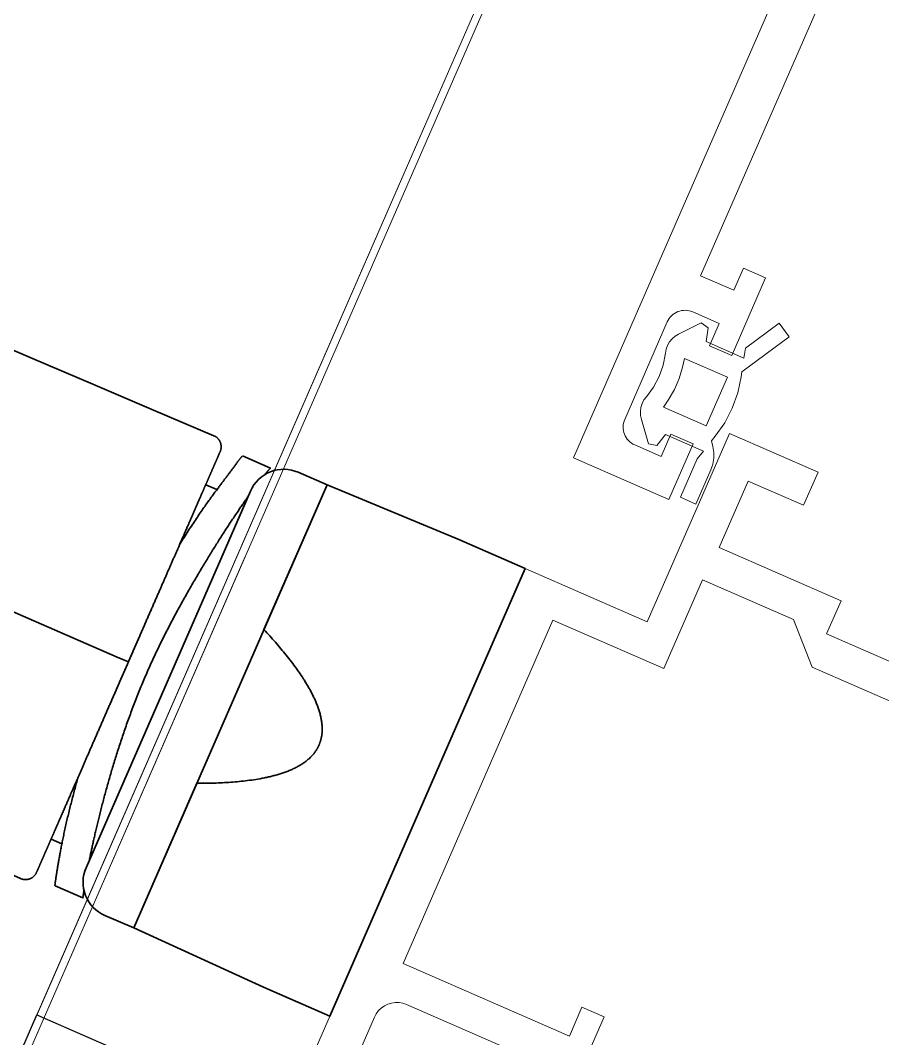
# Model space of a CAD drawing. Header units: millimetres. Extents: x -50172 to 90294, y -80883 to 956680.
# Drawn here: x 9187.78 to 9223.43, y -6454.77 to -6412.65 of the extents above; entities that cross this region are included whole.
import ezdxf

# ---------------------------------------------------------------- set-up
doc = ezdxf.new("R2010")
doc.units = ezdxf.units.MM
doc.header["$MEASUREMENT"] = 0
doc.linetypes.add('Dot & Dashed', pattern=[670.277762, 352.777767, -176.388884, 0, -141.111112])
for name, color, linetype, lineweight in [('0_Pen_No__2', 8, 'Continuous', 15), ('0_Pen_No__7', 7, 'Continuous', 35), ('0_Pen_No__9', 7, 'Continuous', 13), ('New_A-20-M_Roof_Pen_No__93', 8, 'Continuous', 13), ('New_A-25-M_Curtain_Wall_Pen_No__90', 8, 'Continuous', 20), ('New_A-25-M_Wall_Ext_Pen_No__87', 8, 'Continuous', 20), ('New_ArchiCAD Windows_Pen_No__3', 7, 'Continuous', 18)]:
    doc.layers.add(name, color=color, linetype=linetype, lineweight=lineweight)
for name, color, linetype in [('New_A-20-M_Roof', 7, 'Continuous'), ('New_A-25-M_Curtain_Wall', 7, 'Continuous'), ('New_A-25-M_Wall_Ext', 7, 'Continuous'), ('New_ArchiCAD Windows', 7, 'Continuous')]:
    doc.layers.add(name, color=color, linetype=linetype)
doc.layers.add('New_A-25-M_Curtain_Wall_Pen_No__69', color=7, linetype='Continuous', lineweight=20, true_color=0x606060)
doc.layers.add('New_ArchiCAD Windows_Pen_No__23', color=7, linetype='Continuous', lineweight=30, true_color=0x2a2a2a)

# ---------------------------------------------------------------- blocks, each defined once
blk = doc.blocks.new('Wall_2_1', base_point=(10092.596, -4631.295))
at = {"layer": 'New_A-25-M_Wall_Ext_Pen_No__87', "linetype": 'Continuous', "flags": 128}
blk.add_lwpolyline([(10000.932, -4591.325), (2142.474, -22613.267)], dxfattribs=at)
blk = doc.blocks.new('Wall_4_1', base_point=(9982.587, -4632.604))
at = {"layer": 'New_A-25-M_Wall_Ext_Pen_No__87', "linetype": 'Continuous', "flags": 128}
blk.add_lwpolyline([(4871.77, -16353.328), (9982.587, -4632.604)], dxfattribs=at)
blk = doc.blocks.new('Double Window 19_5')
at = {"layer": 'New_ArchiCAD Windows_Pen_No__23', "linetype": 'Continuous'}
for p, q in [((-250, 0), (-200, 0)), ((-200, 0), (-200, -190))]:
    blk.add_line(p, q, dxfattribs=at)
at = {"layer": 'New_ArchiCAD Windows_Pen_No__3', "linetype": 'Continuous'}
blk.add_line((-200, 0), (650, 0), dxfattribs=at)
blk = doc.blocks.new('Wall_239_1', base_point=(10165.916, -4712.544))
at = {"layer": 'New_ArchiCAD Windows', "color": 251, "linetype": 'Continuous', "lineweight": 20, "true_color": 0x606060, "zscale": 1000, "rotation": 66.44041158399281}
blk.add_blockref('Double Window 19_5', (9268.399, -6270.464), dxfattribs=at)
blk = doc.blocks.new('Morph_2_1')
at = {"layer": 'New_A-20-M_Roof_Pen_No__93', "linetype": 'Continuous', "flags": 128}
blk.add_lwpolyline([(2064.531, -22792.012), (10012.822, -4564.059)], dxfattribs=at)
blk = doc.blocks.new('Beam_8_1', base_point=(10000.932, -4591.325))
at = {"layer": 'New_A-25-M_Curtain_Wall_Pen_No__69', "linetype": 'Dot & Dashed'}
blk.add_line((10000.932, -4591.325), (2142.472, -22613.266), dxfattribs=at)
at = {"layer": 'New_A-25-M_Curtain_Wall_Pen_No__90', "linetype": 'Continuous'}
blk.add_line((10000.932, -4591.325), (2142.472, -22613.266), dxfattribs=at)

msp = doc.modelspace()

# ---------------------------------------------------------------- linework, layer by layer
at = {"layer": '0_Pen_No__2', "linetype": 'Continuous', "flags": 128}
msp.add_lwpolyline([(9274.605, -6284.08), (9210.653, -6430.743), (9214.594, -6432.462), (9215.594, -6430.17), (9214.677, -6429.771), (9214.277, -6430.687), (9213.177, -6430.208, -0.414214), (9212.764, -6429.155), (9214.522, -6425.121, -0.414214), (9215.575, -6424.708), (9216.675, -6425.188), (9216.276, -6426.104), (9217.192, -6426.504), (9218.591, -6423.296), (9217.675, -6422.896), (9217.275, -6423.813), (9215.9, -6423.213), (9223.694, -6405.338, -0.414214)], format="xyb", dxfattribs=at)
for points in [[(9199.461, -6456.409), (9208.654, -6435.327), (9213.696, -6437.525), (9217.093, -6429.733), (9220.76, -6431.332), (9220.16, -6432.707), (9217.869, -6431.708)], [(9217.869, -6431.708), (9216.67, -6434.458), (9221.711, -6436.656), (9221.112, -6438.031)], [(9227.845, -6442.604), (9220.512, -6439.406), (9219.737, -6437.432), (9215.978, -6435.793), (9214.38, -6439.459), (9209.796, -6437.461), (9203.601, -6451.669), (9210.476, -6454.667), (9210.995, -6453.475), (9211.912, -6453.875), (9211.392, -6455.066), (9222.575, -6459.943), (9223.095, -6458.751), (9224.012, -6459.151)], [(9221.112, -6438.031), (9228.445, -6441.229)], [(9215.834, -6458.64), (9203.735, -6453.364), (9203.586, -6453.312), (9203.432, -6453.285), (9203.275, -6453.282), (9203.12, -6453.304), (9202.969, -6453.35), (9202.828, -6453.418), (9202.7, -6453.508), (9202.587, -6453.617), (9202.492, -6453.742), (9202.418, -6453.881), (9201.619, -6455.714)]]:
    msp.add_lwpolyline(points, dxfattribs=at)
at = {"layer": '0_Pen_No__7', "linetype": 'Continuous', "flags": 128}
for points in [[(9185.308, -6447.045), (9187.784, -6448.152), (9187.801, -6448.159), (9187.819, -6448.166), (9187.837, -6448.172), (9187.855, -6448.177), (9187.874, -6448.182), (9187.893, -6448.186), (9187.911, -6448.189), (9187.93, -6448.192), (9187.949, -6448.194), (9187.968, -6448.195), (9187.987, -6448.195), (9188.006, -6448.195), (9188.025, -6448.194), (9188.044, -6448.192), (9188.063, -6448.19), (9188.082, -6448.186), (9188.1, -6448.182), (9188.119, -6448.178), (9188.137, -6448.172), (9188.155, -6448.166), (9188.173, -6448.16), (9188.191, -6448.152), (9188.208, -6448.144), (9188.225, -6448.136), (9188.241, -6448.126), (9188.258, -6448.116), (9188.273, -6448.106), (9188.289, -6448.095), (9188.304, -6448.083), (9188.318, -6448.071), (9188.332, -6448.058), (9188.346, -6448.044), (9188.359, -6448.03), (9188.371, -6448.016), (9188.383, -6448.001), (9188.395, -6447.986), (9188.405, -6447.97), (9188.416, -6447.954), (9188.425, -6447.938), (9188.434, -6447.921), (9188.442, -6447.904), (9188.449, -6447.888), (9188.453, -6447.878), (9188.458, -6447.869), (9188.462, -6447.858), (9188.467, -6447.848), (9188.471, -6447.838), (9188.476, -6447.827), (9188.48, -6447.818), (9188.484, -6447.807), (9188.489, -6447.796), (9188.493, -6447.787), (9188.498, -6447.777), (9188.502, -6447.767), (9188.507, -6447.756), (9188.511, -6447.745), (9188.516, -6447.734), (9188.522, -6447.722), (9188.526, -6447.713), (9188.53, -6447.703), (9188.534, -6447.694), (9188.538, -6447.684), (9188.543, -6447.674), (9188.547, -6447.663), (9188.552, -6447.653), (9188.557, -6447.642), (9188.561, -6447.631), (9188.566, -6447.619), (9188.571, -6447.608), (9188.576, -6447.596), (9188.582, -6447.584), (9188.587, -6447.572), (9188.592, -6447.559), (9188.598, -6447.547), (9188.604, -6447.534), (9188.609, -6447.521), (9188.615, -6447.507), (9188.621, -6447.493), (9188.625, -6447.484), (9188.629, -6447.475), (9188.633, -6447.465), (9188.638, -6447.456), (9188.642, -6447.446), (9188.646, -6447.436), (9188.65, -6447.427), (9188.655, -6447.417), (9188.659, -6447.406), (9188.664, -6447.396), (9188.668, -6447.386), (9188.673, -6447.376), (9188.677, -6447.365), (9188.682, -6447.355), (9188.686, -6447.344), (9188.691, -6447.333), (9188.696, -6447.322), (9188.701, -6447.311), (9188.706, -6447.3), (9188.711, -6447.289), (9188.715, -6447.277), (9188.72, -6447.266), (9188.725, -6447.254), (9188.731, -6447.243), (9188.736, -6447.231), (9188.741, -6447.219), (9188.746, -6447.207), (9188.751, -6447.195), (9188.757, -6447.183), (9188.762, -6447.171), (9188.768, -6447.158), (9188.774, -6447.144), (9188.78, -6447.13), (9188.786, -6447.115), (9188.793, -6447.1), (9188.8, -6447.084), (9188.807, -6447.068), (9188.814, -6447.051), (9188.822, -6447.034), (9188.83, -6447.016), (9188.834, -6447.007), (9188.838, -6446.997), (9188.842, -6446.988), (9188.846, -6446.978), (9188.85, -6446.968), (9188.855, -6446.958), (9188.859, -6446.948), (9188.863, -6446.938), (9188.868, -6446.928), (9188.872, -6446.917), (9188.877, -6446.907), (9188.882, -6446.896), (9188.887, -6446.885), (9188.891, -6446.874), (9188.896, -6446.863), (9188.901, -6446.851), (9188.906, -6446.84), (9188.911, -6446.828), (9188.917, -6446.816), (9188.922, -6446.804), (9188.927, -6446.792), (9188.932, -6446.78), (9188.938, -6446.768), (9188.943, -6446.755), (9188.949, -6446.742), (9188.954, -6446.729), (9188.96, -6446.716), (9188.966, -6446.703), (9188.972, -6446.69), (9188.977, -6446.676), (9188.983, -6446.663), (9188.989, -6446.649), (9188.996, -6446.635), (9189.002, -6446.621), (9189.008, -6446.607), (9189.014, -6446.592), (9189.02, -6446.578), (9189.027, -6446.563), (9189.033, -6446.548), (9189.04, -6446.533), (9189.047, -6446.518), (9189.053, -6446.503), (9189.06, -6446.487), (9189.067, -6446.472), (9189.074, -6446.456), (9189.081, -6446.44), (9189.088, -6446.424), (9189.095, -6446.408), (9189.102, -6446.391), (9189.109, -6446.375), (9189.116, -6446.358), (9189.124, -6446.341), (9189.131, -6446.324), (9189.139, -6446.307), (9189.146, -6446.29), (9189.154, -6446.273), (9189.161, -6446.255), (9189.169, -6446.237), (9189.177, -6446.22), (9189.185, -6446.202), (9189.192, -6446.184), (9189.2, -6446.165), (9189.208, -6446.147), (9189.216, -6446.129), (9189.225, -6446.11), (9189.233, -6446.091), (9189.241, -6446.072), (9189.249, -6446.053), (9189.258, -6446.034), (9189.266, -6446.015), (9189.275, -6445.995), (9189.283, -6445.975), (9189.292, -6445.956), (9189.301, -6445.936), (9189.309, -6445.916), (9189.318, -6445.895), (9189.327, -6445.875), (9189.336, -6445.854), (9189.345, -6445.834), (9189.354, -6445.813), (9189.363, -6445.792), (9189.372, -6445.771), (9189.382, -6445.75), (9189.391, -6445.728), (9189.4, -6445.707), (9189.41, -6445.685), (9189.419, -6445.663), (9189.429, -6445.641), (9189.438, -6445.619), (9189.448, -6445.597), (9189.458, -6445.575), (9189.468, -6445.552), (9189.478, -6445.529), (9189.488, -6445.506), (9189.498, -6445.483), (9189.508, -6445.46), (9189.518, -6445.437), (9189.528, -6445.414), (9189.539, -6445.39), (9189.549, -6445.366), (9189.559, -6445.342), (9189.57, -6445.318), (9189.58, -6445.294), (9189.591, -6445.269), (9189.602, -6445.245), (9189.612, -6445.22), (9189.623, -6445.195), (9189.634, -6445.17), (9189.645, -6445.145), (9189.656, -6445.12), (9189.667, -6445.094), (9189.679, -6445.069), (9189.69, -6445.043), (9189.701, -6445.017), (9189.713, -6444.991), (9189.724, -6444.964), (9189.736, -6444.938), (9189.747, -6444.911), (9189.759, -6444.885), (9189.77, -6444.858), (9189.782, -6444.831), (9189.794, -6444.804), (9189.806, -6444.777), (9189.818, -6444.749), (9189.83, -6444.722), (9189.842, -6444.694), (9189.854, -6444.666), (9189.866, -6444.639), (9189.878, -6444.611), (9189.891, -6444.583), (9189.903, -6444.554), (9189.915, -6444.526), (9189.928, -6444.497), (9189.94, -6444.469), (9189.953, -6444.44), (9189.965, -6444.411), (9189.978, -6444.382), (9189.991, -6444.353), (9190.003, -6444.324), (9190.016, -6444.295), (9190.029, -6444.265), (9190.042, -6444.235), (9190.055, -6444.206), (9190.068, -6444.176), (9190.081, -6444.146), (9190.094, -6444.116), (9190.107, -6444.086), (9190.121, -6444.055), (9190.134, -6444.025), (9190.147, -6443.994), (9190.161, -6443.963), (9190.174, -6443.932), (9190.188, -6443.901), (9190.201, -6443.87), (9190.215, -6443.839), (9190.228, -6443.808), (9190.242, -6443.776), (9190.256, -6443.744), (9190.27, -6443.713), (9190.284, -6443.681), (9190.298, -6443.649), (9190.312, -6443.616), (9190.326, -6443.584), (9190.34, -6443.552), (9190.354, -6443.519), (9190.369, -6443.486), (9190.383, -6443.453), (9190.397, -6443.421), (9190.412, -6443.387), (9190.426, -6443.354), (9190.441, -6443.321), (9190.455, -6443.287), (9190.47, -6443.254), (9190.485, -6443.22), (9190.5, -6443.186), (9190.514, -6443.152), (9190.529, -6443.118), (9190.544, -6443.083), (9190.559, -6443.049), (9190.574, -6443.014), (9190.59, -6442.98), (9190.605, -6442.945), (9190.62, -6442.91), (9190.635, -6442.874), (9190.651, -6442.839), (9190.666, -6442.804), (9190.682, -6442.768), (9190.697, -6442.732), (9190.713, -6442.696), (9190.729, -6442.66), (9190.744, -6442.624), (9190.76, -6442.588), (9190.776, -6442.552), (9190.792, -6442.515), (9190.808, -6442.479), (9190.824, -6442.442), (9190.84, -6442.406), (9190.856, -6442.369), (9190.872, -6442.332), (9190.888, -6442.295), (9190.904, -6442.258), (9190.92, -6442.221), (9190.936, -6442.184), (9190.953, -6442.147), (9190.969, -6442.11), (9190.985, -6442.073), (9191.001, -6442.035), (9191.018, -6441.998), (9191.034, -6441.96), (9191.05, -6441.923), (9191.067, -6441.885), (9191.083, -6441.847), (9191.1, -6441.809), (9191.116, -6441.771), (9191.133, -6441.733), (9191.15, -6441.695), (9191.166, -6441.657), (9191.183, -6441.619), (9191.2, -6441.581), (9191.216, -6441.542), (9191.233, -6441.504), (9191.25, -6441.465), (9191.267, -6441.427), (9191.284, -6441.388), (9191.3, -6441.349), (9191.317, -6441.31), (9191.334, -6441.271), (9191.351, -6441.232), (9191.368, -6441.193), (9191.385, -6441.154), (9191.403, -6441.115), (9191.42, -6441.076), (9191.437, -6441.036), (9191.454, -6440.997), (9191.471, -6440.957), (9191.489, -6440.918), (9191.506, -6440.878), (9191.523, -6440.838), (9191.541, -6440.798), (9191.558, -6440.759), (9191.575, -6440.719), (9191.593, -6440.679), (9191.61, -6440.638), (9191.628, -6440.598), (9191.646, -6440.558), (9191.663, -6440.517), (9191.681, -6440.477), (9191.698, -6440.436), (9191.716, -6440.396), (9191.734, -6440.355), (9191.752, -6440.314), (9191.77, -6440.273), (9191.787, -6440.232), (9191.805, -6440.191), (9191.823, -6440.15), (9191.841, -6440.109), (9191.859, -6440.068), (9191.877, -6440.026), (9191.895, -6439.985), (9191.913, -6439.944), (9191.932, -6439.902), (9191.95, -6439.86), (9191.968, -6439.819), (9191.986, -6439.777), (9192.004, -6439.735), (9192.022, -6439.693), (9192.041, -6439.652), (9192.059, -6439.61), (9192.077, -6439.568), (9192.095, -6439.526), (9192.114, -6439.484), (9192.132, -6439.443), (9192.15, -6439.401), (9192.168, -6439.359), (9192.187, -6439.317), (9192.205, -6439.275), (9192.223, -6439.233), (9192.241, -6439.191), (9192.26, -6439.15), (9192.278, -6439.108), (9192.296, -6439.066), (9192.314, -6439.024), (9192.333, -6438.982), (9192.351, -6438.94), (9192.369, -6438.898), (9192.387, -6438.857), (9192.406, -6438.815), (9192.424, -6438.773), (9192.442, -6438.731), (9192.46, -6438.689), (9192.478, -6438.648), (9192.497, -6438.606), (9192.515, -6438.564), (9192.533, -6438.523), (9192.551, -6438.481), (9192.569, -6438.439), (9192.587, -6438.398), (9192.605, -6438.356), (9192.624, -6438.315), (9192.642, -6438.274), (9192.659, -6438.232), (9192.677, -6438.191), (9192.695, -6438.15), (9192.713, -6438.109), (9192.731, -6438.069), (9192.749, -6438.028), (9192.767, -6437.987), (9192.784, -6437.946), (9192.802, -6437.906), (9192.82, -6437.865), (9192.837, -6437.825), (9192.855, -6437.785), (9192.872, -6437.744), (9192.89, -6437.704), (9192.907, -6437.664), (9192.925, -6437.624), (9192.942, -6437.584), (9192.959, -6437.544), (9192.977, -6437.505), (9192.994, -6437.465), (9193.011, -6437.425), (9193.029, -6437.386), (9193.046, -6437.346), (9193.063, -6437.307), (9193.08, -6437.268), (9193.097, -6437.229), (9193.114, -6437.189), (9193.131, -6437.15), (9193.148, -6437.111), (9193.165, -6437.073), (9193.182, -6437.034), (9193.199, -6436.995), (9193.216, -6436.956), (9193.233, -6436.918), (9193.25, -6436.879), (9193.266, -6436.841), (9193.283, -6436.802), (9193.3, -6436.764), (9193.316, -6436.726), (9193.333, -6436.688), (9193.35, -6436.65), (9193.366, -6436.612), (9193.383, -6436.574), (9193.399, -6436.536), (9193.416, -6436.498), (9193.432, -6436.46), (9193.449, -6436.423), (9193.465, -6436.385), (9193.481, -6436.348), (9193.498, -6436.31), (9193.514, -6436.273), (9193.53, -6436.236), (9193.546, -6436.199), (9193.563, -6436.162), (9193.579, -6436.125), (9193.595, -6436.088), (9193.611, -6436.051), (9193.627, -6436.014), (9193.643, -6435.977), (9193.659, -6435.941), (9193.675, -6435.904), (9193.691, -6435.868), (9193.707, -6435.831), (9193.722, -6435.795), (9193.738, -6435.759), (9193.754, -6435.722), (9193.77, -6435.686), (9193.785, -6435.651), (9193.801, -6435.615), (9193.816, -6435.579), (9193.832, -6435.544), (9193.847, -6435.508), (9193.863, -6435.473), (9193.878, -6435.438), (9193.893, -6435.403), (9193.908, -6435.369), (9193.923, -6435.334), (9193.938, -6435.299), (9193.953, -6435.265), (9193.968, -6435.231), (9193.983, -6435.197), (9193.998, -6435.163), (9194.013, -6435.129), (9194.027, -6435.096), (9194.042, -6435.062), (9194.057, -6435.029), (9194.071, -6434.995), (9194.085, -6434.962), (9194.1, -6434.929), (9194.114, -6434.896), (9194.128, -6434.864), (9194.143, -6434.831), (9194.157, -6434.799), (9194.171, -6434.766), (9194.185, -6434.734), (9194.199, -6434.702), (9194.213, -6434.67), (9194.227, -6434.638), (9194.24, -6434.607), (9194.254, -6434.575), (9194.268, -6434.544), (9194.282, -6434.513), (9194.295, -6434.481), (9194.309, -6434.45), (9194.322, -6434.42), (9194.336, -6434.389), (9194.349, -6434.358), (9194.362, -6434.328), (9194.375, -6434.297), (9194.389, -6434.267), (9194.402, -6434.237), (9194.415, -6434.207), (9194.428, -6434.177), (9194.441, -6434.147), (9194.454, -6434.118), (9194.467, -6434.088), (9194.479, -6434.059), (9194.492, -6434.03), (9194.505, -6434.001), (9194.517, -6433.972), (9194.53, -6433.943), (9194.543, -6433.914), (9194.555, -6433.885), (9194.567, -6433.857), (9194.58, -6433.829), (9194.592, -6433.8), (9194.604, -6433.772), (9194.617, -6433.744), (9194.629, -6433.716), (9194.641, -6433.689), (9194.653, -6433.661), (9194.665, -6433.634), (9194.677, -6433.606), (9194.689, -6433.579), (9194.7, -6433.552), (9194.712, -6433.525), (9194.724, -6433.498), (9194.736, -6433.471), (9194.747, -6433.445), (9194.759, -6433.418), (9194.77, -6433.392), (9194.782, -6433.366), (9194.793, -6433.34), (9194.804, -6433.314), (9194.815, -6433.288), (9194.826, -6433.263), (9194.837, -6433.238), (9194.848, -6433.212), (9194.859, -6433.187), (9194.87, -6433.163), (9194.881, -6433.138), (9194.892, -6433.113), (9194.902, -6433.089), (9194.913, -6433.065), (9194.923, -6433.041), (9194.934, -6433.017), (9194.944, -6432.993), (9194.954, -6432.969), (9194.965, -6432.946), (9194.975, -6432.923), (9194.985, -6432.899), (9194.995, -6432.876), (9195.005, -6432.853), (9195.015, -6432.831), (9195.025, -6432.808), (9195.035, -6432.786), (9195.044, -6432.764), (9195.054, -6432.741), (9195.063, -6432.719), (9195.073, -6432.698), (9195.082, -6432.676), (9195.092, -6432.654), (9195.101, -6432.633), (9195.11, -6432.612), (9195.12, -6432.591), (9195.129, -6432.57), (9195.138, -6432.549), (9195.147, -6432.528), (9195.156, -6432.508), (9195.165, -6432.487), (9195.173, -6432.467), (9195.182, -6432.447), (9195.191, -6432.427), (9195.199, -6432.407), (9195.208, -6432.388), (9195.217, -6432.368), (9195.225, -6432.349), (9195.233, -6432.33), (9195.242, -6432.311), (9195.25, -6432.292), (9195.258, -6432.273), (9195.266, -6432.254), (9195.274, -6432.236), (9195.282, -6432.217), (9195.29, -6432.199), (9195.298, -6432.181), (9195.306, -6432.163), (9195.314, -6432.145), (9195.321, -6432.128), (9195.329, -6432.11), (9195.337, -6432.093), (9195.344, -6432.076), (9195.352, -6432.059), (9195.359, -6432.042), (9195.366, -6432.025), (9195.374, -6432.008), (9195.381, -6431.992), (9195.388, -6431.975), (9195.395, -6431.959), (9195.402, -6431.943), (9195.409, -6431.927), (9195.416, -6431.911), (9195.423, -6431.896), (9195.429, -6431.88), (9195.436, -6431.865), (9195.443, -6431.85), (9195.449, -6431.835), (9195.456, -6431.82), (9195.462, -6431.805), (9195.469, -6431.79), (9195.475, -6431.776), (9195.481, -6431.762), (9195.487, -6431.748), (9195.493, -6431.734), (9195.499, -6431.72), (9195.505, -6431.706), (9195.511, -6431.693), (9195.517, -6431.68), (9195.523, -6431.666), (9195.528, -6431.653), (9195.534, -6431.641), (9195.539, -6431.628), (9195.545, -6431.615), (9195.55, -6431.603), (9195.556, -6431.591), (9195.561, -6431.579), (9195.566, -6431.567), (9195.571, -6431.555), (9195.576, -6431.543), (9195.581, -6431.532), (9195.586, -6431.52), (9195.591, -6431.509), (9195.596, -6431.498), (9195.601, -6431.487), (9195.606, -6431.476), (9195.61, -6431.466), (9195.615, -6431.455), (9195.619, -6431.445), (9195.624, -6431.435), (9195.628, -6431.424), (9195.632, -6431.415), (9195.637, -6431.405), (9195.641, -6431.395), (9195.645, -6431.386), (9195.649, -6431.376), (9195.657, -6431.358), (9195.665, -6431.34), (9195.672, -6431.323), (9195.68, -6431.307), (9195.687, -6431.29), (9195.693, -6431.275), (9195.7, -6431.26), (9195.706, -6431.246), (9195.712, -6431.232), (9195.718, -6431.219), (9195.723, -6431.206), (9195.729, -6431.194), (9195.734, -6431.182), (9195.739, -6431.17), (9195.744, -6431.158), (9195.75, -6431.146), (9195.755, -6431.134), (9195.76, -6431.123), (9195.765, -6431.111), (9195.77, -6431.1), (9195.775, -6431.088), (9195.78, -6431.077), (9195.784, -6431.066), (9195.789, -6431.055), (9195.794, -6431.044), (9195.799, -6431.034), (9195.803, -6431.023), (9195.808, -6431.012), (9195.812, -6431.002), (9195.817, -6430.992), (9195.821, -6430.981), (9195.826, -6430.971), (9195.83, -6430.961), (9195.834, -6430.951), (9195.839, -6430.942), (9195.843, -6430.932), (9195.847, -6430.922), (9195.851, -6430.913), (9195.855, -6430.903), (9195.859, -6430.894), (9195.865, -6430.88), (9195.871, -6430.867), (9195.877, -6430.853), (9195.883, -6430.84), (9195.888, -6430.828), (9195.894, -6430.815), (9195.899, -6430.803), (9195.905, -6430.791), (9195.91, -6430.779), (9195.915, -6430.767), (9195.92, -6430.756), (9195.925, -6430.745), (9195.929, -6430.734), (9195.934, -6430.723), (9195.939, -6430.713), (9195.943, -6430.702), (9195.947, -6430.692), (9195.952, -6430.683), (9195.956, -6430.673), (9195.96, -6430.664), (9195.965, -6430.652), (9195.97, -6430.64), (9195.975, -6430.629), (9195.979, -6430.619), (9195.984, -6430.608), (9195.988, -6430.599), (9195.992, -6430.589), (9195.997, -6430.578), (9196.002, -6430.567), (9196.006, -6430.557), (9196.011, -6430.546), (9196.015, -6430.536), (9196.02, -6430.526), (9196.024, -6430.517), (9196.028, -6430.507), (9196.032, -6430.497), (9196.037, -6430.488), (9196.041, -6430.477), (9196.045, -6430.467), (9196.049, -6430.457), (9196.053, -6430.446), (9196.056, -6430.436), (9196.059, -6430.425), (9196.062, -6430.414), (9196.065, -6430.403), (9196.067, -6430.393), (9196.069, -6430.382), (9196.071, -6430.371), (9196.073, -6430.36), (9196.075, -6430.349), (9196.076, -6430.338), (9196.077, -6430.327), (9196.077, -6430.315), (9196.078, -6430.304), (9196.078, -6430.293), (9196.078, -6430.282), (9196.078, -6430.271), (9196.077, -6430.26), (9196.077, -6430.249), (9196.076, -6430.238), (9196.075, -6430.227), (9196.073, -6430.215), (9196.071, -6430.205), (9196.069, -6430.194), (9196.067, -6430.183), (9196.065, -6430.172), (9196.062, -6430.161), (9196.059, -6430.15), (9196.056, -6430.14), (9196.052, -6430.129), (9196.049, -6430.119), (9196.045, -6430.108), (9196.041, -6430.098), (9196.036, -6430.088), (9196.032, -6430.077), (9196.027, -6430.067), (9196.022, -6430.057), (9196.017, -6430.048), (9196.011, -6430.038), (9196.006, -6430.028), (9196, -6430.019), (9195.994, -6430.009), (9195.987, -6430), (9195.981, -6429.991), (9195.974, -6429.982), (9195.967, -6429.974), (9195.96, -6429.965), (9195.953, -6429.957), (9195.946, -6429.948), (9195.938, -6429.94), (9195.93, -6429.932), (9195.922, -6429.925), (9195.914, -6429.917), (9195.906, -6429.91), (9195.897, -6429.903), (9195.888, -6429.896), (9195.88, -6429.889), (9195.871, -6429.882), (9195.862, -6429.876), (9195.852, -6429.87), (9195.843, -6429.864), (9195.833, -6429.858), (9195.824, -6429.852), (9195.814, -6429.847), (9195.804, -6429.842), (9195.794, -6429.837), (9195.784, -6429.832), (9195.774, -6429.828), (9193.278, -6428.767), (9190.778, -6427.703), (9188.277, -6426.638), (9185.776, -6425.572)], [(9196.947, -6430.67), (9196.94, -6430.68), (9196.933, -6430.689), (9196.924, -6430.7), (9196.914, -6430.713), (9196.902, -6430.728), (9196.895, -6430.736), (9196.888, -6430.745), (9196.881, -6430.754), (9196.874, -6430.764), (9196.866, -6430.774), (9196.857, -6430.784), (9196.849, -6430.795), (9196.84, -6430.807), (9196.831, -6430.819), (9196.821, -6430.832), (9196.812, -6430.844), (9196.801, -6430.858), (9196.791, -6430.872), (9196.78, -6430.886), (9196.769, -6430.901), (9196.758, -6430.916), (9196.746, -6430.932), (9196.734, -6430.948), (9196.722, -6430.964), (9196.71, -6430.981), (9196.697, -6430.998), (9196.684, -6431.016), (9196.67, -6431.034), (9196.656, -6431.053), (9196.642, -6431.072), (9196.628, -6431.091), (9196.614, -6431.11), (9196.599, -6431.131), (9196.584, -6431.151), (9196.568, -6431.172), (9196.552, -6431.193), (9196.536, -6431.214), (9196.52, -6431.236), (9196.504, -6431.258), (9196.487, -6431.281), (9196.47, -6431.304), (9196.452, -6431.327), (9196.434, -6431.351), (9196.416, -6431.375), (9196.398, -6431.399), (9196.38, -6431.424), (9196.361, -6431.449), (9196.342, -6431.474), (9196.323, -6431.5), (9196.303, -6431.526), (9196.283, -6431.552), (9196.263, -6431.579), (9196.243, -6431.606), (9196.222, -6431.634), (9196.201, -6431.662), (9196.179, -6431.69), (9196.157, -6431.72), (9196.135, -6431.75), (9196.111, -6431.78), (9196.088, -6431.812), (9196.064, -6431.844), (9196.039, -6431.877), (9196.014, -6431.91), (9195.988, -6431.945), (9195.962, -6431.98), (9195.935, -6432.016), (9195.908, -6432.052), (9195.88, -6432.09), (9195.851, -6432.128), (9195.823, -6432.167), (9195.793, -6432.207), (9195.763, -6432.248), (9195.733, -6432.289), (9195.702, -6432.332), (9195.67, -6432.375), (9195.638, -6432.419), (9195.606, -6432.464), (9195.573, -6432.51), (9195.539, -6432.557), (9195.505, -6432.605), (9195.47, -6432.654), (9195.435, -6432.704), (9195.399, -6432.755), (9195.363, -6432.806), (9195.326, -6432.859), (9195.289, -6432.913), (9195.251, -6432.967), (9195.213, -6433.023), (9195.174, -6433.08), (9195.134, -6433.138), (9195.094, -6433.197), (9195.054, -6433.257), (9195.012, -6433.318), (9194.971, -6433.38), (9194.929, -6433.442), (9194.887, -6433.505), (9194.845, -6433.569), (9194.802, -6433.634), (9194.76, -6433.699), (9194.717, -6433.765), (9194.674, -6433.831), (9194.631, -6433.899), (9194.587, -6433.966), (9194.544, -6434.035), (9194.5, -6434.104), (9194.456, -6434.173), (9194.412, -6434.243), (9194.368, -6434.314)], [(9197.877, -6431.442), (9197.884, -6431.433), (9197.891, -6431.425), (9197.897, -6431.417), (9197.904, -6431.409), (9197.917, -6431.393), (9197.929, -6431.378), (9197.941, -6431.364), (9197.953, -6431.35), (9197.964, -6431.336), (9197.976, -6431.323), (9197.986, -6431.311), (9197.997, -6431.299), (9198.007, -6431.288), (9198.016, -6431.277), (9198.025, -6431.266), (9198.034, -6431.256), (9198.043, -6431.247), (9198.051, -6431.238), (9198.059, -6431.23), (9198.066, -6431.222), (9198.076, -6431.211), (9198.086, -6431.202), (9198.093, -6431.194), (9198.101, -6431.186), (9198.109, -6431.178), (9198.117, -6431.171), (9196.962, -6430.668)], [(9195.439, -6431.858), (9195.903, -6432.061)], [(9192.241, -6439.191), (9191.783, -6438.992), (9176.658, -6432.396)], [(9190.63, -6447.39), (9190.638, -6447.349), (9190.647, -6447.307), (9190.655, -6447.264), (9190.664, -6447.221), (9190.673, -6447.178), (9190.682, -6447.134), (9190.691, -6447.089), (9190.7, -6447.044), (9190.71, -6446.999), (9190.72, -6446.953), (9190.729, -6446.907), (9190.739, -6446.86), (9190.75, -6446.813), (9190.76, -6446.765), (9190.77, -6446.717), (9190.781, -6446.669), (9190.792, -6446.62), (9190.803, -6446.57), (9190.814, -6446.52), (9190.825, -6446.47), (9190.837, -6446.419), (9190.848, -6446.368), (9190.86, -6446.316), (9190.872, -6446.264), (9190.884, -6446.212), (9190.896, -6446.159), (9190.909, -6446.105), (9190.921, -6446.052), (9190.934, -6445.998), (9190.947, -6445.943), (9190.96, -6445.888), (9190.974, -6445.833), (9190.987, -6445.777), (9191.001, -6445.721), (9191.015, -6445.664), (9191.029, -6445.607), (9191.043, -6445.55), (9191.057, -6445.492), (9191.072, -6445.434), (9191.087, -6445.376), (9191.101, -6445.317), (9191.117, -6445.258), (9191.132, -6445.199), (9191.147, -6445.139), (9191.163, -6445.079), (9191.179, -6445.019), (9191.194, -6444.958), (9191.211, -6444.897), (9191.227, -6444.836), (9191.243, -6444.774), (9191.26, -6444.712), (9191.277, -6444.65), (9191.294, -6444.587), (9191.311, -6444.525), (9191.328, -6444.462), (9191.346, -6444.398), (9191.364, -6444.335), (9191.381, -6444.271), (9191.4, -6444.207), (9191.418, -6444.142), (9191.436, -6444.078), (9191.455, -6444.013), (9191.474, -6443.948), (9191.493, -6443.883), (9191.512, -6443.817), (9191.531, -6443.751), (9191.55, -6443.685), (9191.57, -6443.619), (9191.59, -6443.553), (9191.61, -6443.486), (9191.63, -6443.42), (9191.651, -6443.353), (9191.671, -6443.285), (9191.692, -6443.218), (9191.713, -6443.151), (9191.734, -6443.083), (9191.755, -6443.015), (9191.777, -6442.947), (9191.798, -6442.879), (9191.82, -6442.811), (9191.842, -6442.742), (9191.864, -6442.674), (9191.887, -6442.605), (9191.909, -6442.536), (9191.932, -6442.467), (9191.955, -6442.398), (9191.978, -6442.329), (9192.002, -6442.259), (9192.025, -6442.19), (9192.049, -6442.12), (9192.073, -6442.05), (9192.097, -6441.98), (9192.121, -6441.91), (9192.146, -6441.84), (9192.17, -6441.77), (9192.195, -6441.7), (9192.22, -6441.63), (9192.246, -6441.559), (9192.271, -6441.489), (9192.297, -6441.418), (9192.323, -6441.347), (9192.349, -6441.277), (9192.375, -6441.206), (9192.401, -6441.135), (9192.428, -6441.064), (9192.455, -6440.994), (9192.482, -6440.923), (9192.509, -6440.852), (9192.537, -6440.781), (9192.564, -6440.71), (9192.592, -6440.639), (9192.62, -6440.568), (9192.648, -6440.497), (9192.677, -6440.426), (9192.705, -6440.355), (9192.734, -6440.284), (9192.763, -6440.213), (9192.792, -6440.142), (9192.822, -6440.072), (9192.851, -6440.001), (9192.881, -6439.93), (9192.911, -6439.859), (9192.941, -6439.789), (9192.971, -6439.718), (9193.002, -6439.648), (9193.033, -6439.577), (9193.064, -6439.507), (9193.095, -6439.436), (9193.126, -6439.366), (9193.158, -6439.296), (9193.19, -6439.226), (9193.222, -6439.156), (9193.254, -6439.087), (9193.286, -6439.017), (9193.318, -6438.948), (9193.351, -6438.878), (9193.383, -6438.809), (9193.416, -6438.74), (9193.449, -6438.671), (9193.482, -6438.602), (9193.516, -6438.533), (9193.549, -6438.465), (9193.583, -6438.396), (9193.616, -6438.328), (9193.65, -6438.26), (9193.684, -6438.192), (9193.718, -6438.124), (9193.752, -6438.057), (9193.786, -6437.989), (9193.82, -6437.922), (9193.855, -6437.855), (9193.889, -6437.788), (9193.923, -6437.721), (9193.958, -6437.654), (9193.993, -6437.588), (9194.027, -6437.522), (9194.062, -6437.456), (9194.097, -6437.39), (9194.132, -6437.324), (9194.167, -6437.259), (9194.202, -6437.193), (9194.237, -6437.128), (9194.272, -6437.063), (9194.307, -6436.999), (9194.343, -6436.934), (9194.378, -6436.87), (9194.413, -6436.806), (9194.448, -6436.742), (9194.483, -6436.679), (9194.519, -6436.615), (9194.554, -6436.552), (9194.589, -6436.489), (9194.625, -6436.427), (9194.66, -6436.364), (9194.695, -6436.302), (9194.73, -6436.24), (9194.765, -6436.179), (9194.801, -6436.117), (9194.836, -6436.056), (9194.871, -6435.995), (9194.906, -6435.934), (9194.941, -6435.874), (9194.976, -6435.814), (9195.011, -6435.754), (9195.046, -6435.695), (9195.081, -6435.635), (9195.116, -6435.576), (9195.15, -6435.518), (9195.185, -6435.459), (9195.22, -6435.401), (9195.254, -6435.343), (9195.289, -6435.286), (9195.323, -6435.229), (9195.357, -6435.172), (9195.391, -6435.115), (9195.426, -6435.059), (9195.459, -6435.003), (9195.493, -6434.947), (9195.527, -6434.892), (9195.56, -6434.837), (9195.594, -6434.783), (9195.627, -6434.729), (9195.66, -6434.675), (9195.693, -6434.622), (9195.726, -6434.569), (9195.759, -6434.516), (9195.791, -6434.464), (9195.824, -6434.412), (9195.856, -6434.36), (9195.888, -6434.309), (9195.92, -6434.258), (9195.952, -6434.208), (9195.983, -6434.157), (9196.015, -6434.108), (9196.046, -6434.058), (9196.077, -6434.009), (9196.108, -6433.961), (9196.139, -6433.912), (9196.17, -6433.865), (9196.2, -6433.817), (9196.23, -6433.77), (9196.261, -6433.723), (9196.291, -6433.677), (9196.32, -6433.631), (9196.35, -6433.585), (9196.38, -6433.54), (9196.409, -6433.495), (9196.438, -6433.451), (9196.467, -6433.407), (9196.496, -6433.363), (9196.525, -6433.32), (9196.553, -6433.277), (9196.582, -6433.234), (9196.61, -6433.192), (9196.638, -6433.15), (9196.666, -6433.109), (9196.693, -6433.068), (9196.721, -6433.027), (9196.748, -6432.987), (9196.775, -6432.947), (9196.802, -6432.908), (9196.829, -6432.868), (9196.855, -6432.83), (9196.882, -6432.792), (9196.908, -6432.754), (9196.934, -6432.716), (9196.96, -6432.679), (9196.985, -6432.642), (9197.011, -6432.606), (9197.036, -6432.57), (9197.061, -6432.535), (9197.085, -6432.5), (9197.11, -6432.465), (9197.134, -6432.431), (9197.158, -6432.398), (9197.182, -6432.364)], [(9197.044, -6432.558), (9197.089, -6432.578)], [(9190.157, -6443.972), (9190.14, -6444.034), (9190.123, -6444.097), (9190.105, -6444.159), (9190.088, -6444.222), (9190.071, -6444.285), (9190.053, -6444.348), (9190.036, -6444.411), (9190.019, -6444.475), (9190.002, -6444.538), (9189.985, -6444.602), (9189.968, -6444.665), (9189.952, -6444.729), (9189.935, -6444.793), (9189.919, -6444.856), (9189.902, -6444.92), (9189.886, -6444.984), (9189.87, -6445.047), (9189.854, -6445.111), (9189.838, -6445.174), (9189.822, -6445.238), (9189.806, -6445.301), (9189.791, -6445.365), (9189.775, -6445.428), (9189.76, -6445.491), (9189.745, -6445.554), (9189.73, -6445.617), (9189.716, -6445.679), (9189.701, -6445.742), (9189.687, -6445.804), (9189.673, -6445.866), (9189.659, -6445.928), (9189.645, -6445.99), (9189.631, -6446.051), (9189.618, -6446.112), (9189.605, -6446.172), (9189.592, -6446.231), (9189.579, -6446.29), (9189.567, -6446.348), (9189.555, -6446.405), (9189.543, -6446.462), (9189.532, -6446.518), (9189.521, -6446.573), (9189.51, -6446.627), (9189.499, -6446.681), (9189.488, -6446.734), (9189.478, -6446.787), (9189.468, -6446.838), (9189.458, -6446.889), (9189.448, -6446.939), (9189.439, -6446.989), (9189.43, -6447.038), (9189.421, -6447.086), (9189.412, -6447.133), (9189.404, -6447.179), (9189.395, -6447.225), (9189.387, -6447.27), (9189.379, -6447.314), (9189.372, -6447.357), (9189.364, -6447.4), (9189.357, -6447.442), (9189.35, -6447.483), (9189.343, -6447.523), (9189.336, -6447.563), (9189.33, -6447.601), (9189.323, -6447.639), (9189.317, -6447.676), (9189.311, -6447.712), (9189.305, -6447.748), (9189.3, -6447.783), (9189.294, -6447.816), (9189.289, -6447.849), (9189.284, -6447.881), (9189.279, -6447.913), (9189.274, -6447.943), (9189.269, -6447.973), (9189.265, -6448.001), (9189.261, -6448.029), (9189.256, -6448.056), (9189.252, -6448.082), (9189.248, -6448.107), (9189.245, -6448.132), (9189.241, -6448.155), (9189.238, -6448.178), (9189.235, -6448.2), (9189.231, -6448.221), (9189.229, -6448.24), (9189.226, -6448.26), (9189.223, -6448.278), (9189.221, -6448.295), (9189.218, -6448.311), (9189.216, -6448.327), (9189.214, -6448.342), (9189.212, -6448.355), (9189.211, -6448.368), (9189.209, -6448.38), (9189.208, -6448.391), (9189.205, -6448.41), (9189.202, -6448.424), (9189.2, -6448.435), (9189.199, -6448.447)], [(9189.044, -6446.525), (9189.491, -6446.72)], [(9190.662, -6447.23), (9190.694, -6447.244)], [(9189.208, -6448.451), (9190.362, -6448.954), (9190.364, -6448.941), (9190.365, -6448.93), (9190.366, -6448.92), (9190.367, -6448.909), (9190.368, -6448.897), (9190.37, -6448.886), (9190.371, -6448.875), (9190.373, -6448.861), (9190.375, -6448.847), (9190.377, -6448.83), (9190.379, -6448.812), (9190.381, -6448.802), (9190.382, -6448.791), (9190.384, -6448.78), (9190.385, -6448.769), (9190.387, -6448.757), (9190.389, -6448.744), (9190.391, -6448.731), (9190.393, -6448.717), (9190.395, -6448.703), (9190.397, -6448.688), (9190.4, -6448.673), (9190.402, -6448.657), (9190.405, -6448.64)]]:
    msp.add_lwpolyline(points, dxfattribs=at)
msp.add_lwpolyline([(9195.071, -6444.211), (9195.16, -6444.211), (9195.249, -6444.21), (9195.338, -6444.21), (9195.427, -6444.209), (9195.515, -6444.208), (9195.604, -6444.206), (9195.692, -6444.204), (9195.78, -6444.202), (9195.868, -6444.199), (9195.956, -6444.196), (9196.043, -6444.192), (9196.131, -6444.188), (9196.218, -6444.183), (9196.306, -6444.178), (9196.393, -6444.173), (9196.479, -6444.167), (9196.566, -6444.16), (9196.653, -6444.153), (9196.739, -6444.145), (9196.825, -6444.137), (9196.911, -6444.128), (9196.997, -6444.119), (9197.083, -6444.109), (9197.168, -6444.099), (9197.254, -6444.087), (9197.297, -6444.082), (9197.34, -6444.075), (9197.427, -6444.063), (9197.514, -6444.049), (9197.601, -6444.035), (9197.689, -6444.019), (9197.733, -6444.011), (9197.777, -6444.003), (9197.821, -6443.994), (9197.865, -6443.986), (9197.909, -6443.977), (9197.953, -6443.967), (9197.997, -6443.958), (9198.04, -6443.948), (9198.084, -6443.938), (9198.128, -6443.927), (9198.172, -6443.916), (9198.215, -6443.905), (9198.259, -6443.894), (9198.302, -6443.883), (9198.345, -6443.871), (9198.388, -6443.858), (9198.431, -6443.846), (9198.474, -6443.833), (9198.516, -6443.82), (9198.559, -6443.806), (9198.601, -6443.792), (9198.643, -6443.778), (9198.685, -6443.764), (9198.726, -6443.749), (9198.767, -6443.733), (9198.809, -6443.718), (9198.849, -6443.702), (9198.89, -6443.686), (9198.93, -6443.669), (9198.97, -6443.652), (9199.009, -6443.634), (9199.048, -6443.616), (9199.087, -6443.598), (9199.126, -6443.579), (9199.164, -6443.56), (9199.201, -6443.541), (9199.239, -6443.521), (9199.275, -6443.5), (9199.312, -6443.48), (9199.348, -6443.458), (9199.383, -6443.437), (9199.419, -6443.414), (9199.453, -6443.391), (9199.487, -6443.368), (9199.521, -6443.345), (9199.554, -6443.32), (9199.587, -6443.295), (9199.619, -6443.27), (9199.65, -6443.244), (9199.681, -6443.218), (9199.712, -6443.191), (9199.742, -6443.164), (9199.771, -6443.135), (9199.8, -6443.107), (9199.828, -6443.077), (9199.855, -6443.047), (9199.869, -6443.032), (9199.882, -6443.017), (9199.895, -6443.001), (9199.908, -6442.985), (9199.921, -6442.969), (9199.933, -6442.953), (9199.945, -6442.937), (9199.958, -6442.92), (9199.97, -6442.904), (9199.981, -6442.887), (9199.993, -6442.87), (9200.004, -6442.852), (9200.015, -6442.835), (9200.026, -6442.817), (9200.037, -6442.799), (9200.048, -6442.781), (9200.058, -6442.763), (9200.068, -6442.744), (9200.078, -6442.726), (9200.088, -6442.707), (9200.097, -6442.688), (9200.107, -6442.668), (9200.116, -6442.649), (9200.124, -6442.629), (9200.133, -6442.609), (9200.141, -6442.589), (9200.149, -6442.569), (9200.157, -6442.549), (9200.164, -6442.529), (9200.171, -6442.509), (9200.178, -6442.489), (9200.184, -6442.469), (9200.19, -6442.449), (9200.196, -6442.429), (9200.201, -6442.409), (9200.206, -6442.389), (9200.211, -6442.369), (9200.216, -6442.348), (9200.22, -6442.328), (9200.224, -6442.308), (9200.228, -6442.288), (9200.232, -6442.268), (9200.235, -6442.248), (9200.238, -6442.228), (9200.241, -6442.207), (9200.244, -6442.187), (9200.246, -6442.167), (9200.248, -6442.147), (9200.251, -6442.106), (9200.254, -6442.066), (9200.255, -6442.025), (9200.256, -6441.985), (9200.256, -6441.944), (9200.255, -6441.903), (9200.253, -6441.863), (9200.25, -6441.822), (9200.247, -6441.781), (9200.243, -6441.74), (9200.238, -6441.7), (9200.233, -6441.659), (9200.227, -6441.618), (9200.22, -6441.577), (9200.212, -6441.536), (9200.204, -6441.495), (9200.195, -6441.455), (9200.185, -6441.414), (9200.175, -6441.373), (9200.165, -6441.332), (9200.153, -6441.291), (9200.141, -6441.25), (9200.129, -6441.209), (9200.116, -6441.168), (9200.102, -6441.127), (9200.088, -6441.087), (9200.074, -6441.046), (9200.059, -6441.005), (9200.043, -6440.964), (9200.027, -6440.923), (9200.011, -6440.883), (9199.994, -6440.842), (9199.976, -6440.802), (9199.959, -6440.761), (9199.94, -6440.721), (9199.922, -6440.68), (9199.903, -6440.64), (9199.884, -6440.6), (9199.864, -6440.56), (9199.844, -6440.52), (9199.824, -6440.48), (9199.803, -6440.44), (9199.782, -6440.401), (9199.761, -6440.361), (9199.739, -6440.322), (9199.717, -6440.282), (9199.695, -6440.243), (9199.673, -6440.204), (9199.65, -6440.165), (9199.627, -6440.127), (9199.604, -6440.088), (9199.581, -6440.05), (9199.558, -6440.012), (9199.534, -6439.974), (9199.51, -6439.936), (9199.486, -6439.898), (9199.438, -6439.823), (9199.389, -6439.749), (9199.339, -6439.676), (9199.29, -6439.604), (9199.265, -6439.568), (9199.24, -6439.533), (9199.19, -6439.462), (9199.139, -6439.393), (9199.088, -6439.323), (9199.037, -6439.254), (9198.985, -6439.185), (9198.932, -6439.116), (9198.879, -6439.048), (9198.825, -6438.98), (9198.771, -6438.912), (9198.716, -6438.844), (9198.661, -6438.776), (9198.605, -6438.709), (9198.549, -6438.642), (9198.493, -6438.575), (9198.436, -6438.508), (9198.379, -6438.441), (9198.321, -6438.375), (9198.263, -6438.309), (9198.204, -6438.243), (9198.145, -6438.177), (9198.086, -6438.111), (9198.026, -6438.046), (9197.966, -6437.98), (9197.905, -6437.915), (9197.845, -6437.85), (9200.455, -6431.864), (9199.263, -6431.344, 0.414214), (9197.289, -6432.119), (9190.494, -6447.702, 0.414214), (9191.269, -6449.677), (9192.461, -6450.196), (9200.455, -6431.864), (9205.904, -6434.127), (9208.654, -6435.327), (9200.578, -6453.848), (9197.828, -6452.649), (9192.461, -6450.196)], format="xyb", close=True, dxfattribs=at)
at = {"layer": '0_Pen_No__9', "linetype": 'Continuous', "flags": 128}
for points in [[(9216.509, -6429.849), (9216.353, -6430.041), (9216.412, -6430.282), (9216.45, -6430.522), (9216.449, -6430.765), (9216.408, -6431.005), (9216.329, -6431.235), (9215.71, -6432.658), (9215.067, -6432.378), (9215.76, -6430.789), (9216.019, -6430.465), (9214.454, -6429.782), (9214.098, -6430.229), (9213.749, -6430.161), (9213.454, -6429.159), (9213.42, -6428.994), (9213.414, -6428.827), (9213.436, -6428.661), (9213.486, -6428.501), (9213.561, -6428.351), (9213.661, -6428.216), (9213.959, -6427.818), (9214.193, -6427.378), (9214.356, -6426.907), (9214.445, -6426.417), (9214.476, -6426.253), (9214.534, -6426.095), (9214.618, -6425.95), (9214.725, -6425.821), (9214.851, -6425.711), (9214.995, -6425.624), (9215.931, -6425.159), (9216.217, -6425.368), (9216.132, -6425.933), (9217.697, -6426.615), (9217.759, -6426.205), (9219.154, -6425.175), (9219.57, -6425.739), (9217.609, -6427.186), (9217.58, -6427.394), (9217.44, -6428.057), (9217.212, -6428.694), (9216.9, -6429.295)], [(9214.362, -6428.651), (9214.565, -6428.352), (9214.82, -6427.923), (9215.019, -6427.466), (9215.16, -6426.987), (9215.241, -6426.635), (9217.016, -6427.409), (9216.137, -6429.425)]]:
    msp.add_lwpolyline(points, close=True, dxfattribs=at)

# ---------------------------------------------------------------- block references
at = {"layer": 'New_A-20-M_Roof', "linetype": 'Continuous', "lineweight": 0}
msp.add_blockref('Morph_2_1', (0, 0), dxfattribs=at)
at = {"layer": 'New_A-25-M_Curtain_Wall', "color": 8, "lineweight": 20}
msp.add_blockref('Beam_8_1', (10000.932, -4591.325), dxfattribs=at)
at = {"layer": 'New_A-25-M_Wall_Ext', "color": 250, "lineweight": 50, "true_color": 0x2a2a2a}
for name, p in [('Wall_4_1', (9982.587, -4632.604)), ('Wall_239_1', (10165.916, -4712.544)), ('Wall_2_1', (10092.596, -4631.295))]:
    msp.add_blockref(name, p, dxfattribs=at)

doc.saveas('drawing.dxf')
